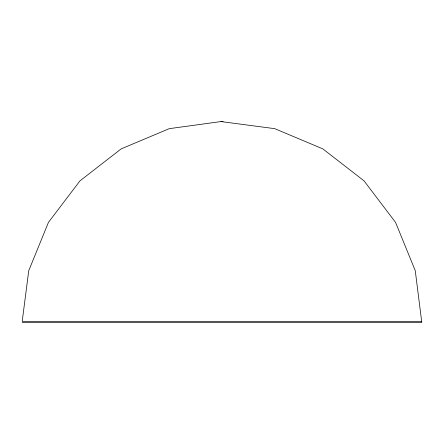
<?xml version="1.0" encoding="UTF-8"?>
<svg xmlns="http://www.w3.org/2000/svg" width="444" height="444" viewBox="0 0 444 444"><rect width="100%" height="100%" fill="white"/><g stroke="black" fill="none" stroke-linecap="round" stroke-linejoin="round"><path stroke-width="0.67" d="M22.206 322.427L421.794 322.427L415.262 270.679L395.56 222.389L364.025 180.841L322.816 148.868L274.731 128.655L220.946 121.573L169.269 128.655L121.184 148.868L79.976 180.841L48.44 222.389L28.738 270.679L22.2 321.373L421.8 321.373M223.055 121.573L220.946 121.573"/></g></svg>
